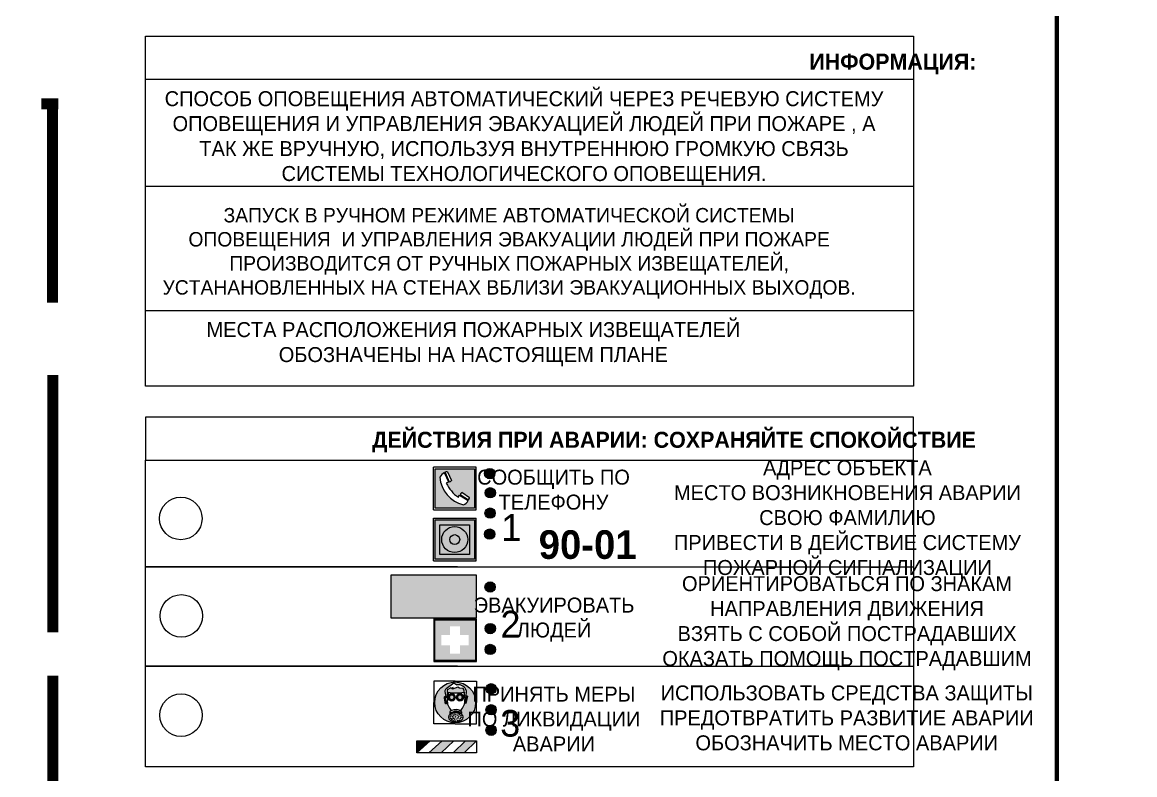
# Model space of a CAD drawing. Header units: millimetres. Extents: x 13114 to 67229, y 22859 to 38520.
# Drawn here: x 17565 to 17773.2, y 30602.1 to 30742.8 of the extents above; entities that cross this region are included whole.
import ezdxf

# ---------------------------------------------------------------- set-up
doc = ezdxf.new("R2010")
doc.units = ezdxf.units.MM
doc.styles.add('обычный', font='arial.ttf')

# ---------------------------------------------------------------- blocks, each defined once
blk = doc.blocks.new('A$C38D26F80')
h = blk.add_hatch(color=5)
h.dxf.hatch_style = 1
h.paths.add_polyline_path([(-8.77, -4.48, 1), (-0.19, -4.48, 1)])
h.paths.add_polyline_path([(-6.75, -3.58), (-6.75, -3.31), (-6.62, -3.22), (-6.5, -3.22), (-6.42, -3.3), (-6.39, -3.28), (-6.59, -2.23), (-6.59, -2.01), (-6.38, -1.58), (-4.76, -0.4), (-4.13, -0.79, -0.362848), (-2.1, -2.1, -0.201049), (-2.17, -2.48, 0.085434), (-2.26, -3.13), (-1.9, -3.16), (-2.25, -4.7), (-2.4, -4.59), (-2.43, -4.34), (-2.36, -4.34), (-2.14, -3.34), (-2.47, -3.42), (-2.58, -1.95), (-2.77, -1.58), (-3.58, -1.52), (-3.92, -1.26), (-5.05, -1.73), (-4.87, -1.39), (-5.41, -1.6), (-5.41, -1.46), (-6.13, -1.87), (-6.18, -3.5), (-6.56, -3.47), (-6.37, -4.59), (-6.16, -4.43), (-6.16, -4.66), (-6.36, -4.79), (-6.37, -4.8), (-6.51, -4.76)], flags=16)
h.paths.add_polyline_path([(-6.51, -4.76), (-6.36, -4.79), (-6.37, -4.8)], flags=0)
h.paths.add_polyline_path([(-5.92, -2.34, 0.089508), (-2.67, -2.35), (-2.48, -3.88, -0.268602), (-3.4, -6.18, 0.262449), (-5.2, -6.18, -0.268602), (-6.11, -3.88)], flags=16)
edge = h.paths.add_edge_path(flags=16)
edge.add_ellipse((-5.19, -3.41), major_axis=(0, 0.842), ratio=0.848992, start_angle=0, end_angle=360)
edge = h.paths.add_edge_path(flags=0)
edge.add_ellipse((-5.19, -3.39), major_axis=(0, 0.665), ratio=0.853798, start_angle=0, end_angle=360)
edge = h.paths.add_edge_path(flags=0)
edge.add_ellipse((-5.19, -3.4), major_axis=(0, 0.528), ratio=0.864094, start_angle=0, end_angle=360)
edge = h.paths.add_edge_path(flags=16)
edge.add_ellipse((-3.47, -3.4), major_axis=(0, 0.842), ratio=0.848992, start_angle=0, end_angle=360)
h.paths.add_polyline_path([(-3.13, -6.45), (-3.13, -6.84, 0.383174), (-5.57, -6.85), (-5.57, -6.49, -0.369952)], flags=16)
edge = h.paths.add_edge_path(flags=0)
edge.add_ellipse((-3.47, -3.39), major_axis=(0, 0.665), ratio=0.853798, start_angle=0, end_angle=360)
edge = h.paths.add_edge_path(flags=0)
edge.add_ellipse((-3.47, -3.4), major_axis=(0, 0.528), ratio=0.864094, start_angle=0, end_angle=360)
edge = h.paths.add_edge_path(flags=16)
edge.add_ellipse((-4.34, -7.57), major_axis=(-1.48, 0), ratio=0.744955, start_angle=0, end_angle=360)
h.paths.add_polyline_path([(-5.01, -6.85, -1), (-5.15, -6.85, -1)], flags=0)
h.paths.add_polyline_path([(-5.33, -7.14, -1), (-5.47, -7.14, -1)], flags=0)
h.paths.add_polyline_path([(-4.61, -6.71, -1), (-4.74, -6.71, -1)], flags=16)
h.paths.add_polyline_path([(-5.43, -7.51, -1), (-5.57, -7.51, -1)], flags=0)
h.paths.add_polyline_path([(-4.26, -6.67, -1), (-4.4, -6.67, -1)], flags=16)
h.paths.add_polyline_path([(-4.74, -7.14, -1), (-4.88, -7.14, -1)], flags=0)
h.paths.add_polyline_path([(-4.93, -7.43, -1), (-5.07, -7.43, -1)], flags=0)
h.paths.add_polyline_path([(-4.41, -7.07, -1), (-4.54, -7.07, -1)], flags=0)
h.paths.add_polyline_path([(-5.33, -7.87, -1), (-5.46, -7.87, -1)], flags=0)
h.paths.add_polyline_path([(-3.8, -6.71, -1), (-3.94, -6.71, -1)], flags=16)
h.paths.add_polyline_path([(-4.85, -7.78, -1), (-4.98, -7.78, -1)], flags=0)
h.paths.add_polyline_path([(-3.96, -7.14, -1), (-4.1, -7.14, -1)], flags=0)
h.paths.add_polyline_path([(-4.33, -7.53, -1), (-4.47, -7.53, -1)], flags=0)
h.paths.add_polyline_path([(-5.09, -8.12, -1), (-5.23, -8.12, -1)], flags=0)
h.paths.add_polyline_path([(-3.5, -6.94, -1), (-3.64, -6.94, -1)], flags=0)
h.paths.add_polyline_path([(-4.54, -7.97, -1), (-4.68, -7.97, -1)], flags=0)
h.paths.add_polyline_path([(-3.66, -7.39, -1), (-3.8, -7.39, -1)], flags=0)
h.paths.add_polyline_path([(-4.73, -8.35, -1), (-4.86, -8.35, -1)], flags=0)
h.paths.add_polyline_path([(-4.09, -7.96, -1), (-4.23, -7.96, -1)], flags=0)
h.paths.add_polyline_path([(-3.77, -7.74, -1), (-3.91, -7.74, -1)], flags=0)
h.paths.add_polyline_path([(-3.22, -7.27, -1), (-3.35, -7.27, -1)], flags=0)
h.paths.add_polyline_path([(-4.34, -8.4, -1), (-4.47, -8.4, -1)], flags=0)
h.paths.add_polyline_path([(-3.16, -7.61, -1), (-3.3, -7.61, -1)], flags=0)
h.paths.add_polyline_path([(-3.9, -8.35, -1), (-4.04, -8.35, -1)], flags=0)
h.paths.add_polyline_path([(-3.32, -7.91, -1), (-3.46, -7.91, -1)], flags=0)
h.paths.add_polyline_path([(-3.55, -8.23, -1), (-3.69, -8.23, -1)], flags=0)
at = {"color": 5, "lineweight": 5}
for p, q in [((-4.48, 0), (-8.96, 0)), ((-8.96, 0), (-8.96, -4.48)), ((-4.48, 0), (0, 0)), ((0, 0), (0, -4.48)), ((-6.59, -2.01), (-6.38, -1.58)), ((-6.59, -2.23), (-6.59, -2.01)), ((-6.39, -3.28), (-6.59, -2.23)), ((-6.38, -1.58), (-4.76, -0.4)), ((-6.13, -1.87), (-6.18, -3.5)), ((-5.41, -1.46), (-6.13, -1.87)), ((-4.87, -1.39), (-5.41, -1.6)), ((-5.41, -1.6), (-5.41, -1.46)), ((-3.92, -1.26), (-5.05, -1.73)), ((-5.05, -1.73), (-4.87, -1.39)), ((-4.76, -0.4), (-4.13, -0.79)), ((-3.58, -1.52), (-3.92, -1.26)), ((-2.77, -1.58), (-3.58, -1.52)), ((-2.58, -1.95), (-2.77, -1.58)), ((-2.47, -3.42), (-2.58, -1.95)), ((-8.96, -8.96), (-8.96, -4.48)), ((-6.75, -3.31), (-6.62, -3.22)), ((-6.75, -3.58), (-6.75, -3.31)), ((-6.51, -4.76), (-6.75, -3.58)), ((-6.62, -3.22), (-6.5, -3.22)), ((-6.18, -3.5), (-6.56, -3.47)), ((-6.56, -3.47), (-6.37, -4.59)), ((-6.5, -3.22), (-6.42, -3.3)), ((-6.42, -3.3), (-6.39, -3.28)), ((-6.37, -4.59), (-6.16, -4.43)), ((-6.16, -4.66), (-6.37, -4.8)), ((-6.16, -4.43), (-6.16, -4.66)), ((-5.92, -2.34), (-6.11, -3.88)), ((-2.67, -2.34), (-2.48, -3.88)), ((-2.14, -3.34), (-2.47, -3.42)), ((-2.43, -4.34), (-2.4, -4.59)), ((-2.43, -4.34), (-2.36, -4.34)), ((-2.4, -4.59), (-2.25, -4.7)), ((-2.36, -4.34), (-2.14, -3.34)), ((-1.9, -3.16), (-2.26, -3.13)), ((-2.25, -4.7), (-1.9, -3.16)), ((0, -8.96), (0, -4.48)), ((-6.37, -4.8), (-6.51, -4.76)), ((-5.57, -6.49), (-5.57, -6.85)), ((-3.13, -6.45), (-3.13, -6.84)), ((-4.48, -8.96), (-8.96, -8.96)), ((-4.48, -8.96), (0, -8.96))]:
    blk.add_line(p, q, dxfattribs=at)
at = {"color": 5}
for p, q in [((-6.59, -2.01), (-6.38, -1.58)), ((-6.59, -2.23), (-6.59, -2.01)), ((-6.39, -3.28), (-6.59, -2.23)), ((-6.38, -1.58), (-4.76, -0.4)), ((-6.13, -1.87), (-6.18, -3.5)), ((-5.41, -1.46), (-6.13, -1.87)), ((-4.87, -1.39), (-5.41, -1.6)), ((-5.41, -1.6), (-5.41, -1.46)), ((-3.92, -1.26), (-5.05, -1.73)), ((-5.05, -1.73), (-4.87, -1.39)), ((-4.76, -0.4), (-4.13, -0.79)), ((-3.58, -1.52), (-3.92, -1.26)), ((-2.77, -1.58), (-3.58, -1.52)), ((-2.58, -1.95), (-2.77, -1.58)), ((-2.47, -3.42), (-2.58, -1.95)), ((-6.75, -3.31), (-6.62, -3.22)), ((-6.75, -3.58), (-6.75, -3.31)), ((-6.51, -4.76), (-6.75, -3.58)), ((-6.62, -3.22), (-6.5, -3.22)), ((-6.18, -3.5), (-6.56, -3.47)), ((-6.56, -3.47), (-6.37, -4.59)), ((-6.5, -3.22), (-6.42, -3.3)), ((-6.42, -3.3), (-6.39, -3.28)), ((-6.37, -4.59), (-6.16, -4.43)), ((-6.16, -4.66), (-6.37, -4.8)), ((-6.16, -4.66), (-6.36, -4.79)), ((-6.16, -4.43), (-6.16, -4.66)), ((-2.14, -3.34), (-2.47, -3.42)), ((-2.4, -4.59), (-2.43, -4.34)), ((-2.43, -4.34), (-2.36, -4.34)), ((-2.25, -4.7), (-2.4, -4.59)), ((-2.36, -4.34), (-2.14, -3.34)), ((-2.26, -3.13), (-1.9, -3.16)), ((-1.9, -3.16), (-2.25, -4.7)), ((-6.37, -4.8), (-6.51, -4.76)), ((-6.36, -4.79), (-6.51, -4.76))]:
    blk.add_line(p, q, dxfattribs=at)
at = {"color": 5, "lineweight": 5}
for centre, radius in [((-4.48, -4.48), 4.29), ((-5.08, -6.85), 0.0678), ((-4.67, -6.71), 0.0678), ((-4.33, -6.67), 0.0678), ((-3.87, -6.71), 0.0678), ((-3.57, -6.94), 0.0678), ((-5.5, -7.51), 0.0678), ((-5.4, -7.14), 0.0678), ((-5.4, -7.87), 0.0678), ((-5.16, -8.12), 0.0678), ((-5, -7.43), 0.0678), ((-4.91, -7.78), 0.0678), ((-4.81, -7.14), 0.0678), ((-4.79, -8.35), 0.0678), ((-4.61, -7.97), 0.0678), ((-4.47, -7.07), 0.0678), ((-4.4, -7.53), 0.0678), ((-4.4, -8.4), 0.0678), ((-4.16, -7.96), 0.0678), ((-4.03, -7.14), 0.0678), ((-3.97, -8.35), 0.0678), ((-3.84, -7.74), 0.0678), ((-3.73, -7.39), 0.0678), ((-3.62, -8.23), 0.0678), ((-3.39, -7.91), 0.0678), ((-3.28, -7.27), 0.0678), ((-3.23, -7.61), 0.0678)]:
    blk.add_circle(centre, radius, dxfattribs=at)
at = {"color": 5}
for centre, radius, start, end in [((-3.89, -2.66), 1.88, 17.387, 97.1599), ((-2.6, -2.2), 0.511, 326.3906, 11.8614), ((-0.35, -3.07), 1.91, 162.2553, 181.7878)]:
    blk.add_arc(centre, radius, start, end, dxfattribs=at)
at = {"color": 5, "lineweight": 5}
for centre, radius, start, end in [((-2.6, -2.2), 0.513, 326.4781, 11.7739), ((-3.66, -4.24), 2.47, 171.573, 231.7124), ((-4.28, 6.66), 9.15, 259.6987, 280.1569), ((-4.93, -4.24), 2.47, 308.2876, 8.427), ((-0.47, -3.05), 1.79, 161.5846, 182.4584), ((-4.33, -7.88), 1.87, 50.358, 131.5662), ((-4.34, -8.2), 1.82, 48.4943, 132.3565), ((-4.3, -7.78), 1.83, 60.5889, 119.4111)]:
    blk.add_arc(centre, radius, start, end, dxfattribs=at)
for centre, major_axis, ratio in [((-5.19, -3.41), (0, 0.842), 0.848992), ((-5.19, -3.39), (0, 0.665), 0.853798), ((-5.19, -3.4), (0, 0.528), 0.864094), ((-3.47, -3.4), (0, 0.842), 0.848992), ((-3.47, -3.39), (0, 0.665), 0.853798), ((-3.47, -3.4), (0, 0.528), 0.864094), ((-4.34, -7.57), (-1.48, 0), 0.744955)]:
    blk.add_ellipse(centre, major_axis=major_axis, ratio=ratio, dxfattribs=at)
blk = doc.blocks.new('A$C47DD6509')
at = {"lineweight": 5}
for points in [[(-8.69, 0), (-11.19, 0), (-11.19, -2.22)], [(-4.22, 0), (-6.45, 0), (-8.91, -2.22), (-6.61, -2.22)], [(0, 0), (-2.09, 0), (-4.36, -2.22), (-2.29, -2.22)]]:
    blk.add_hatch(color=242, dxfattribs=at).paths.add_polyline_path(points)
at = {"color": 242, "lineweight": 5}
for p, q in [((-11.19, -2.22), (-8.69, 0)), ((-11.19, -2.22), (-11.19, 0)), ((-11.19, 0), (-8.69, 0)), ((-11.19, 0), (0, 0)), ((-8.91, -2.22), (-6.45, 0)), ((-6.61, -2.22), (-4.22, 0)), ((-4.36, -2.22), (-2.09, 0)), ((-2.29, -2.22), (0, 0)), ((0, 0), (0, -2.22)), ((0, -2.22), (-11.19, -2.22))]:
    blk.add_line(p, q, dxfattribs=at)
blk = doc.blocks.new('A$C32E8229D')
at = {"true_color": 0xffffff}
blk.add_hatch(color=7, dxfattribs=at).paths.add_polyline_path([(0, 0), (0, -8), (16, -8), (16, 0)])
h = blk.add_hatch(color=126)
h.paths.add_polyline_path([(0.2, -0.2), (15.8, -0.2), (15.8, -7.8), (0.2, -7.8)])
h.paths.add_polyline_path([(13.49, -2.05), (12.08, -2.05), (11.37, -2.63, 0.162397), (11.29, -2.84), (11.29, -3.63), (10.35, -3.63), (10.35, -4.05), (11.68, -4.05), (11.68, -3.48), (12.26, -4.28), (11.29, -5.1), (11.29, -6.78), (11.85, -6.78), (11.85, -5.44), (12.8, -4.64), (12.8, -5.94), (14.46, -5.94), (14.46, -5.39), (13.45, -5.39), (13.45, -3.97), (12.46, -2.59), (13.15, -2.59), (13.69, -3.34), (14.18, -3)], flags=16)
h.paths.add_polyline_path([(10.74, -1.82, 1), (11.8, -1.82, 1)], flags=16)
h.paths.add_polyline_path([(9.39, -3.59), (5.99, -3.59), (6.56, -3.03), (5.91, -3.03), (5.1, -3.83), (5.91, -4.64), (6.56, -4.64), (5.99, -4.09), (9.39, -4.09)], flags=16)
h.paths.add_polyline_path([(4.29, -1.08), (1.72, -1.08), (1.72, -6.6), (4.29, -6.6)], flags=16)
at = {"color": 126}
blk.add_lwpolyline([(16, -8), (0, -8), (0, 0), (16, 0)], close=True, dxfattribs=at)
blk = doc.blocks.new('A$C18900ED3')
h = blk.add_hatch(color=126)
h.paths.add_polyline_path([(-0.18, -0.18), (-7.02, -0.18), (-7.02, -7.02), (-0.18, -7.02)])
h.paths.add_polyline_path([(-5.89, -4.46), (-5.89, -2.77), (-4.46, -2.77), (-4.46, -1.31), (-2.77, -1.31), (-2.77, -2.77), (-1.33, -2.77), (-1.33, -4.46), (-2.77, -4.46), (-2.77, -5.89), (-4.46, -5.89), (-4.46, -4.46)], flags=16)
at = {"color": 126}
for p, q in [((-7.2, 0), (-7.2, -7.2)), ((0, 0), (-7.2, 0)), ((0, -7.2), (0, 0)), ((-7.02, -7.02), (-7.02, -0.18)), ((-7.02, -0.18), (-0.18, -0.18)), ((-0.18, -0.18), (-0.18, -7.02)), ((-7.2, -7.2), (0, -7.2)), ((-0.18, -7.02), (-7.02, -7.02))]:
    blk.add_line(p, q, dxfattribs=at)
blk = doc.blocks.new('A$C456E1F9C')
at = {"lineweight": 5}
h = blk.add_hatch(color=242, dxfattribs=at)
h.paths.add_polyline_path([(0.51, -1.47), (0.51, -13.26), (12.29, -13.26), (12.29, -1.47)])
h.paths.add_polyline_path([(5.42, -4.95, -0.254479), (4.78, -5.4), (3.52, -2.53, -0.209735), (4.23, -2.4)], flags=16)
h.paths.add_polyline_path([(8.53, -8.6), (10.87, -10.17), (10.54, -10.76), (8.03, -9.13, -0.192251)], flags=16)
h.paths.add_polyline_path([(4.61, -5.49, 0.005518), (3.87, -5.72, 0.128647), (7.49, -10.01, 0.00809), (7.83, -9.33), (10.47, -10.97, -0.16736), (8.99, -12.25, -0.327862), (1.95, -3.95, -0.166952), (3.36, -2.62)], flags=16)
at = {"color": 242, "lineweight": 5}
for p, q in [((0, -13.77), (0, -0.97)), ((12.8, -0.97), (0, -0.97)), ((4.61, -5.49), (3.36, -2.62)), ((3.52, -2.53), (4.78, -5.4)), ((4.23, -2.4), (5.42, -4.95)), ((12.8, -13.77), (12.8, -0.97)), ((7.83, -9.33), (10.47, -10.97)), ((8.03, -9.13), (10.54, -10.76)), ((10.81, -10.12), (8.53, -8.6)), ((10.54, -10.76), (10.8, -10.3)), ((10.8, -10.3), (10.81, -10.12)), ((0, -13.77), (12.8, -13.77))]:
    blk.add_line(p, q, dxfattribs=at)
blk.add_lwpolyline([(0.51, -1.47), (12.29, -1.47), (12.29, -13.26), (0.51, -13.26)], close=True, dxfattribs=at)
for centre, radius, start, end in [((4.59, -5.34), 2.99, 114.2845, 152.1974), ((4.02, -3.27), 0.891, 76.3284, 123.7092), ((11.12, -3.31), 9.19, 183.9915, 256.6009), ((14.98, -39.1), 35.17, 107.1487, 108.4135), ((13.86, -0.94), 11.08, 205.5536, 234.8762), ((4.68, -4.59), 0.824, 276.9621, 334.0723), ((-13.31, 0.8), 23.44, 332.5487, 334.4027), ((8.94, -9.5), 0.989, 114.4092, 157.9388), ((7.87, -9.46), 3, 291.9291, 329.9329)]:
    blk.add_arc(centre, radius, start, end, dxfattribs=at)
blk = doc.blocks.new('A$C54414219')
at = {"true_color": 0xffffff}
h = blk.add_hatch(color=7, dxfattribs=at)
h.paths.add_polyline_path([(2.39, -9.45), (2.39, -18.3), (11.23, -18.3), (11.23, -9.45)], flags=0)
h.paths.add_polyline_path([(10.71, -13.87, -1), (2.92, -13.87, -1)], flags=0)
h.paths.add_polyline_path([(8.3, -13.87, -1), (5.33, -13.87, -1)], flags=0)
h.paths.add_polyline_path([(0.41, -7.47), (0.41, -20.27), (13.21, -20.27), (13.21, -7.47)])
h.paths.add_polyline_path([(0.92, -19.77), (12.71, -19.77), (12.71, -7.98), (0.92, -7.98)], flags=16)
h.paths.add_polyline_path([(11.23, -9.45), (11.23, -18.3), (2.39, -18.3), (2.39, -9.45)], flags=0)
at = {"lineweight": 5}
h = blk.add_hatch(color=242, dxfattribs=at)
h.paths.add_polyline_path([(12.71, -7.98), (0.92, -7.98), (0.92, -19.77), (12.71, -19.77)])
h.paths.add_polyline_path([(11.23, -18.3), (2.39, -18.3), (2.39, -9.45), (11.23, -9.45)], flags=16)
h.paths.add_polyline_path([(10.71, -13.87, -1), (2.92, -13.87, -1)], flags=0)
h.paths.add_polyline_path([(8.3, -13.87, -1), (5.33, -13.87, -1)], flags=0)
at = {"true_color": 0xffffff}
h = blk.add_hatch(color=7, dxfattribs=at)
h.paths.add_polyline_path([(2.39, -9.45), (2.39, -18.3), (11.23, -18.3), (11.23, -9.45)])
h.paths.add_polyline_path([(10.71, -13.87, -1), (2.92, -13.87, -1)], flags=16)
h.paths.add_polyline_path([(8.3, -13.87, -1), (5.33, -13.87, -1)], flags=0)
at = {"lineweight": 5}
h = blk.add_hatch(color=242, dxfattribs=at)
h.paths.add_polyline_path([(2.92, -13.87, 1), (10.71, -13.87, 1)])
h.paths.add_polyline_path([(8.3, -13.87, -1), (5.33, -13.87, -1)], flags=16)
at = {"color": 242, "lineweight": 5}
for p, q in [((0.41, -20.27), (0.41, -7.47)), ((0.41, -7.47), (13.21, -7.47)), ((0.41, -7.47), (13.21, -7.47)), ((13.21, -20.27), (13.21, -7.47)), ((0.41, -20.27), (13.21, -20.27))]:
    blk.add_line(p, q, dxfattribs=at)
for points in [[(0.92, -7.98), (12.71, -7.98), (12.71, -19.77), (0.92, -19.77)], [(2.39, -9.45), (11.23, -9.45), (11.23, -18.3), (2.39, -18.3)]]:
    blk.add_lwpolyline(points, close=True, dxfattribs=at)
for radius in [3.89, 1.49]:
    blk.add_circle((6.81, -13.87), radius, dxfattribs=at)

msp = doc.modelspace()

# ---------------------------------------------------------------- hatches: boundary and pattern name
at = {"lineweight": 0}
h = msp.add_hatch(color=256, dxfattribs=at)
h.dxf.hatch_style = 1
h.paths.add_polyline_path([(17651.54, 30658.39, 1), (17653.47, 30658.39, 1)])
h = msp.add_hatch(color=256, dxfattribs=at)
h.dxf.hatch_style = 1
h.paths.add_polyline_path([(17651.64, 30654.81, 1), (17653.57, 30654.81, 1)])
h = msp.add_hatch(color=256, dxfattribs=at)
h.dxf.hatch_style = 1
h.paths.add_polyline_path([(17651.6, 30651, 1), (17653.53, 30651, 1)])
h = msp.add_hatch(color=256, dxfattribs=at)
h.dxf.hatch_style = 1
h.paths.add_polyline_path([(17651.52, 30647.07, 1), (17653.45, 30647.07, 1)])
h = msp.add_hatch(color=256, dxfattribs=at)
h.dxf.hatch_style = 1
h.paths.add_polyline_path([(17651.6, 30637.18, 1), (17653.54, 30637.18, 1)])
h = msp.add_hatch(color=256, dxfattribs=at)
h.dxf.hatch_style = 1
h.paths.add_polyline_path([(17651.65, 30629.4, 1), (17653.58, 30629.4, 1)])
h = msp.add_hatch(color=256, dxfattribs=at)
h.dxf.hatch_style = 1
h.paths.add_polyline_path([(17651.64, 30625.5, 1), (17653.57, 30625.5, 1)])
h = msp.add_hatch(color=256, dxfattribs=at)
h.dxf.hatch_style = 1
h.paths.add_polyline_path([(17651.8, 30618.14, 1), (17653.73, 30618.14, 1)])
h = msp.add_hatch(color=256, dxfattribs=at)
h.dxf.hatch_style = 1
h.paths.add_polyline_path([(17651.79, 30614.2, 1), (17653.72, 30614.2, 1)])
h = msp.add_hatch(color=256, dxfattribs=at)
h.dxf.hatch_style = 1
h.paths.add_polyline_path([(17651.79, 30610.37, 1), (17653.72, 30610.37, 1)])

# ---------------------------------------------------------------- linework, layer by layer
at = {"color": 1, "lineweight": 100}
for points in [[(17158.64, 30894.13), (17758.64, 30894.13), (17758.64, 30499.13), (17158.64, 30499.13)], [(17758.64, 30894.13), (18358.64, 30894.13), (18358.64, 30499.13), (17758.64, 30499.13)]]:
    msp.add_lwpolyline(points, close=True, dxfattribs=at)
at = {"color": 0}
msp.add_lwpolyline([(17588.06, 30740.24), (17731.82, 30740.24), (17731.82, 30674.78), (17588.06, 30674.78)], close=True, dxfattribs=at)
for points in [[(17588.06, 30732.18), (17731.82, 30732.18)], [(17588.06, 30712.19), (17731.82, 30712.19)], [(17588.06, 30688.94), (17731.82, 30688.94)]]:
    msp.add_lwpolyline(points, dxfattribs=at)
at = {"lineweight": 0, "const_width": 2.07}
for points in [[(17571.73, 30727.56), (17568.56, 30727.56)], [(17570.68, 30727.56), (17570.68, 30690.36)], [(17570.71, 30628.67), (17570.71, 30676.83)], [(17570.71, 30562.17), (17570.71, 30620.61)]]:
    msp.add_lwpolyline(points, dxfattribs=at)
for points in [[(17588.06, 30660.93), (17731.82, 30660.93), (17731.82, 30668.98), (17588.06, 30668.98)], [(17588.06, 30660.93), (17731.82, 30660.93), (17731.82, 30603.53), (17588.06, 30603.53)]]:
    msp.add_lwpolyline(points, close=True)
for points in [[(17646.47, 30640.93), (17588.06, 30640.93), (17731.82, 30640.93)], [(17646.47, 30622.36), (17588.06, 30622.36), (17731.82, 30622.36)]]:
    msp.add_lwpolyline(points)
for centre, radius in [((17652.5, 30658.39), 0.966), ((17652.61, 30654.81), 0.966), ((17594.68, 30650.01), 3.98), ((17652.57, 30651), 0.966), ((17652.49, 30647.07), 0.966), ((17652.57, 30637.18), 0.966), ((17594.78, 30631.78), 3.98), ((17652.61, 30629.4), 0.966), ((17652.6, 30625.5), 0.966), ((17652.76, 30618.14), 0.966), ((17594.72, 30613.2), 3.98), ((17652.76, 30614.2), 0.966), ((17652.76, 30610.37), 0.966)]:
    msp.add_circle(centre, radius)

# ---------------------------------------------------------------- block references
for name, p, xscale, yscale, zscale in [('A$C456E1F9C', (17641.95, 30660.21), 0.625, 0.625, 0.625), ('A$C54414219', (17641.69, 30654.72), 0.625, 0.625, 0.625), ('A$C18900ED3', (17650.01, 30631.25), 1.111111111007631, 1.111111111007631, 1.111111111007631), ('A$C38D26F80', (17650.03, 30619.59), 0.8928571427240968, 0.8928571427240968, 0.8928571427240968)]:
    msp.add_blockref(name, p, dxfattribs=dict(xscale=xscale, yscale=yscale, zscale=zscale))
at = {"xscale": -1}
msp.add_blockref('A$C32E8229D', (17650.01, 30639.4), dxfattribs=at)
at = {"color": 242, "true_color": 0xc1121c}
msp.add_blockref('A$C47DD6509', (17650.03, 30608.37), dxfattribs=at)

# ---------------------------------------------------------------- texts
at = {"lineweight": 0, "attachment_point": 5, "style": 'обычный'}
for s, insert, char_height, width in [('{\\fProxima Nova Rg|b1|i0|c204|p2;ИНФОРМАЦИЯ:\\H1.1997x; }', (17727.96, 30735.04), 3, 175.1736), ('{\\fProxima Nova Rg|b0|i0|c204|p2;СПОСОБ ОПОВЕЩЕНИЯ АВТОМАТИЧЕСКИЙ ЧЕРЕЗ РЕЧЕВУЮ СИСТЕМУ ОПОВЕЩЕНИЯ И УПРАВЛЕНИЯ ЭВАКУАЦИЕЙ ЛЮДЕЙ ПРИ ПОЖАРЕ , А ТАК ЖЕ ВРУЧНУЮ, ИСПОЛЬЗУЯ ВНУТРЕННЮЮ ГРОМКУЮ СВЯЗЬ СИСТЕМЫ ТЕХНОЛОГИЧЕСКОГО ОПОВЕЩЕНИЯ.}', (17658.92, 30721.14), 2.8, 137.0334), ('{\\fProxima Nova Rg|b0|i0|c204|p2;\\P\\pt8.1;ЗАПУСК В РУЧНОМ РЕЖИМЕ АВТОМАТИЧЕСКОЙ СИСТЕМЫ ОПОВЕЩЕНИЯ  И УПРАВЛЕНИЯ ЭВАКУАЦИИ ЛЮДЕЙ ПРИ ПОЖАРЕ ПРОИЗВОДИТСЯ ОТ РУЧНЫХ ПОЖАРНЫХ ИЗВЕЩАТЕЛЕЙ, УСТАНАНОВЛЕННЫХ НА СТЕНАХ ВБЛИЗИ ЭВАКУАЦИОННЫХ ВЫХОДОВ. }', (17656.13, 30701.85), 2.7, 131.4512), ('\\pt8.4;{\\fProxima Nova Rg|b0|i0|c204|p2;\\PМЕСТА РАСПОЛОЖЕНИЯ ПОЖАРНЫХ ИЗВЕЩАТЕЛЕЙ ОБОЗНАЧЕНЫ НА НАСТОЯЩЕМ ПЛАНЕ}', (17649.44, 30684.93), 2.8, 118.5618), ('{\\fProxima Nova Rg|b1|i0|c204|p2;ДЕЙСТВИЯ ПРИ АВАРИИ: СОХРАНЯЙТЕ СПОКОЙСТВИЕ\\H1.6644x; }', (17687, 30664.29), 3, 175.1736), ('\\pi-8.4,l8.4,t8.4;{\\fProxima Nova Rg|b0|i0|c204|p2;АДРЕС ОБЪЕКТА\\PМЕСТО ВОЗНИКНОВЕНИЯ АВАРИИ\\PСВОЮ ФАМИЛИЮ\\PПРИВЕСТИ В ДЕЙСТВИЕ СИСТЕМУ \\PПОЖАРНОЙ СИГНАЛИЗАЦИИ}', (17719.45, 30649.76), 2.8, 126.6484), ('{\\fProxima Nova Rg|b0|i0|c204|p2;СООБЩИТЬ ПО \\PТЕЛЕФОНУ}', (17664.44, 30655.38), 2.8, 126.6484), ('{\\fProxima Nova Rg|b0|i0|c204|p2;1\\H1.1667x; }', (17656.54, 30648.31), 5, 126.6484), ('{\\fProxima Nova Rg|b1|i0|c204|p2;\\H1.0714x;90-01\\fProxima Nova Rg|b0|i0|c204|p2;\\H0.93331x; \\H1.3449x; }', (17670.83, 30645.08), 5, 126.6484), ('\\pi-8.4,l8.4,t8.4;{\\fProxima Nova Rg|b0|i0|c204|p2;ОРИЕНТИРОВАТЬСЯ ПО ЗНАКАМ \\PНАПРАВЛЕНИЯ ДВИЖЕНИЯ\\PВЗЯТЬ С СОБОЙ ПОСТРАДАВШИХ\\PОКАЗАТЬ ПОМОЩЬ ПОСТРАДАВШИМ}', (17719.38, 30630.4), 2.8, 126.6484), ('{\\fProxima Nova Rg|b0|i0|c204|p2;ЭВАКУИРОВАТЬ \\PЛЮДЕЙ}', (17664.54, 30631.06), 2.8, 126.6484), ('{\\fProxima Nova Rg|b0|i0|c204|p2;2\\H1.1967x; }', (17656.39, 30630.23), 5, 126.6484), ('{\\fProxima Nova Rg|b0|i0|c204|p2;ПРИНЯТЬ МЕРЫ \\PПО ЛИКВИДАЦИИ \\PАВАРИИ}', (17664.51, 30612.48), 2.8, 126.6484), ('\\pi-8.4,l8.4,t8.4;{\\fProxima Nova Rg|b0|i0|c204|p2;ИСПОЛЬЗОВАТЬ СРЕДСТВА ЗАЩИТЫ \\PПРЕДОТВРАТИТЬ РАЗВИТИЕ АВАРИИ\\PОБОЗНАЧИТЬ МЕСТО АВАРИИ}', (17719.33, 30612.67), 2.8, 126.6484), ('{\\fProxima Nova Rg|b0|i0|c204|p2;3\\H1.1967x; }', (17656.33, 30611.65), 5, 126.6484)]:
    msp.add_mtext(s, dxfattribs=dict(at, insert=insert, char_height=char_height, width=width))

doc.saveas('drawing.dxf')
